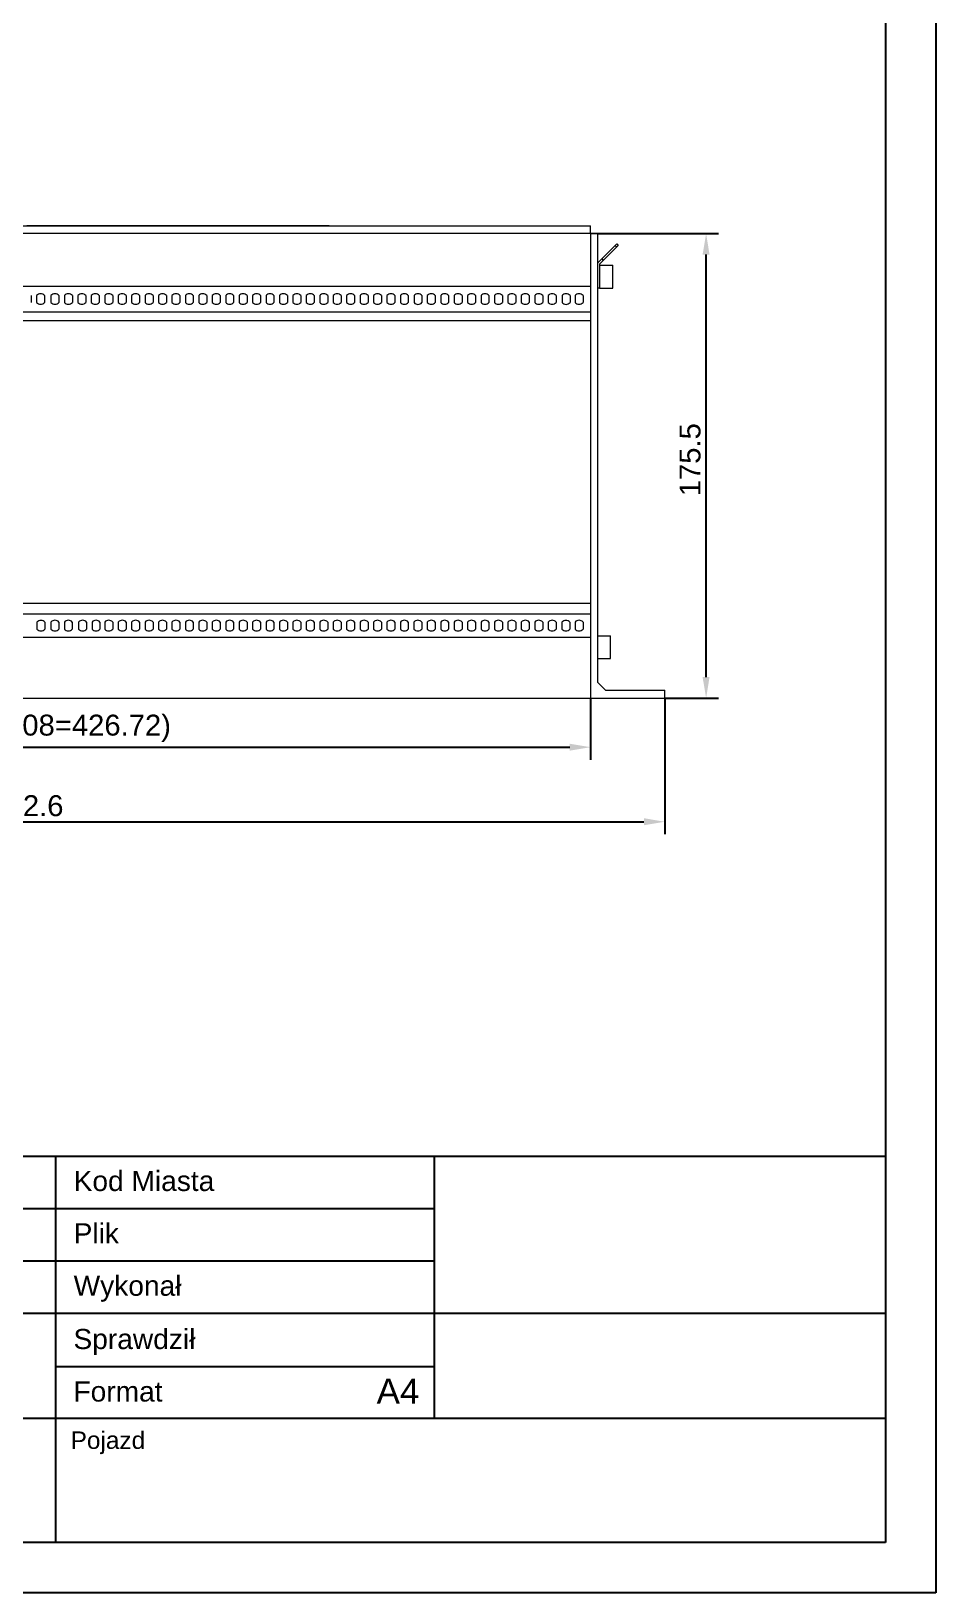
# Model space of a CAD drawing. Extents: x -194 to 239, y -574 to -265.
# Drawn here: x 131.3 to 239.4, y -573.6 to -387 of the extents above; entities that cross this region are included whole.
import ezdxf
from ezdxf.enums import TextEntityAlignment as Align

# ---------------------------------------------------------------- set-up
doc = ezdxf.new("R2010")
doc.units = 0
doc.header["$LTSCALE"] = 0.5
doc.header["$PDMODE"] = 2
doc.layers.get('0').update_dxf_attribs({"linetype": 'CONTINUOUS'})
doc.layers.get('DEFPOINTS').update_dxf_attribs({"linetype": 'CONTINUOUS'})
doc.layers.add('1', color=7, linetype='CONTINUOUS')
doc.layers.add('BEMASSUNG', color=7, linetype='CONTINUOUS')
doc.styles.get("Standard").update_dxf_attribs({"font": 'arial.ttf', "height": 3})
doc.dimstyles.get("Standard").update_dxf_attribs({"dimtxt": 0.18, "dimasz": 0.18, "dimexe": 0.18, "dimexo": 0.0625, "dimgap": 0.09, "dimtad": 0, "dimtih": 1, "dimtoh": 1, "dimdec": 4, "dimzin": 0, "dimdsep": 46, "dimtxsty": 'Standard', "dimcen": 0.09, "dimadec": 0, "dimazin": 0, "dimtfac": 1, "dimtdec": 4, "dimtofl": 0, "dimtmove": 0, "dimatfit": 3, "dimfxl": 1, "dimtolj": 1, "dimtzin": 0, "dimarcsym": 0})

# ---------------------------------------------------------------- blocks, each defined once
blk = doc.blocks.new('Test2012')
at = {"color": 7, "linetype": 'Continuous'}
for p, q in [((5.88, -6.79), (217.79, -6.79)), ((5.88, -6.79), (5.88, -52.97)), ((24.66, -6.79), (24.66, -25.57)), ((43.45, -6.79), (43.45, -25.57)), ((62.23, -6.79), (62.23, -25.57)), ((81.01, -6.79), (81.01, -25.57)), ((99.8, -6.79), (99.8, -25.57)), ((163.87, -38.1), (163.87, -6.79)), ((5.88, -13.05), (163.87, -13.05)), ((5.88, -19.31), (163.87, -19.31)), ((5.88, -25.57), (217.79, -25.57)), ((5.88, -38.1), (217.79, -38.1))]:
    blk.add_line(p, q, dxfattribs=at)
at = {"color": 7}
for p, q in [((118.58, -6.79), (118.58, -52.97)), ((118.63, -31.95), (163.87, -31.95))]:
    blk.add_line(p, q, dxfattribs=at)
at = {"layer": 'BEMASSUNG', "color": 7, "linetype": 'Continuous'}
for s, height, p in [('Indeks', 2.407, (6.93, -10.96)), ('Kod Miasta', 2.407, (120.73, -10.96)), ('Data', 2.407, (6.93, -17.23)), ('Plik', 2.407, (120.73, -17.22)), ('Nazwa', 2.407, (6.93, -23.49)), ('Wykonał', 2.407, (120.73, -23.48)), ('Opis', 2.087, (6.93, -29.42)), ('Sprawdził', 2.407, (120.71, -29.85)), ('Format', 2.407, (120.71, -36.12)), ('Miasto', 2.087, (6.93, -41.94)), ('Pojazd', 2.087, (120.37, -41.78))]:
    blk.add_text(s, height=height, dxfattribs=at).set_placement(p)
blk = doc.blocks.new('*D111')
at = {"color": 1, "lineweight": -2, "transparency": 16777216}
for p, q in [((62.18, -466.7), (62.18, -474.07)), ((198.13, -466.7), (198.13, -474.07))]:
    blk.add_line(p, q, dxfattribs=at)
at = {"lineweight": -2, "transparency": 16777216}
blk.add_line((64.68, -472.57), (195.63, -472.57), dxfattribs=at)
at = {"lineweight": 5, "transparency": 16777216}
for points in [[(64.68, -472.16), (64.68, -472.99), (62.18, -472.57)], [(195.63, -472.16), (195.63, -472.99), (198.13, -472.57)]]:
    blk.add_solid(points, dxfattribs=at)
at = {"layer": 'DEFPOINTS', "color": 0, "lineweight": 5, "transparency": 16777216}
for p in [(62.18, -466.7), (198.13, -466.7), (198.13, -472.57)]:
    blk.add_point(p, dxfattribs=at)
at = {"color": 7, "lineweight": 5, "transparency": 16777216, "insert": (128.6, -470.31), "char_height": 3, "attachment_point": 5}
blk.add_mtext('\\A1;{\\fArial|b0|i0|c238|p34;\\H0.83333x;84TE (84 x 5.08=426.72)}', dxfattribs=at)
blk = doc.blocks.new('*D112')
at = {"color": 1, "lineweight": -2, "transparency": 16777216}
for p, q in [((54.09, -466.7), (54.09, -482.98)), ((207, -466.7), (207, -482.98))]:
    blk.add_line(p, q, dxfattribs=at)
at = {"lineweight": -2, "transparency": 16777216}
blk.add_line((56.59, -481.48), (204.5, -481.48), dxfattribs=at)
at = {"lineweight": 5, "transparency": 16777216}
for points in [[(56.59, -481.06), (56.59, -481.9), (54.09, -481.48)], [(204.5, -481.06), (204.5, -481.9), (207, -481.48)]]:
    blk.add_solid(points, dxfattribs=at)
at = {"layer": 'DEFPOINTS', "color": 0, "lineweight": 5, "transparency": 16777216}
for p in [(54.09, -466.7), (207, -466.7), (207, -481.48)]:
    blk.add_point(p, dxfattribs=at)
at = {"color": 7, "lineweight": 5, "transparency": 16777216, "insert": (130.75, -479.58), "char_height": 3, "attachment_point": 5}
blk.add_mtext('\\A1;{\\fArial|b0|i0|c238|p34;\\H0.83333x;482.6}', dxfattribs=at)
blk = doc.blocks.new('*D113')
at = {"color": 1, "lineweight": -2, "transparency": 16777216}
for p, q in [((198.95, -411.2), (213.44, -411.2)), ((207, -466.7), (213.44, -466.7))]:
    blk.add_line(p, q, dxfattribs=at)
at = {"lineweight": -2, "transparency": 16777216}
blk.add_line((211.94, -464.2), (211.94, -413.7), dxfattribs=at)
at = {"lineweight": 5, "transparency": 16777216}
for points in [[(211.52, -413.7), (212.35, -413.7), (211.94, -411.2)], [(211.52, -464.2), (212.35, -464.2), (211.94, -466.7)]]:
    blk.add_solid(points, dxfattribs=at)
at = {"layer": 'DEFPOINTS', "color": 0, "lineweight": 5, "transparency": 16777216}
for p in [(198.95, -411.2), (211.94, -411.2), (207, -466.7)]:
    blk.add_point(p, dxfattribs=at)
at = {"color": 7, "lineweight": 5, "transparency": 16777216, "insert": (210.03, -438.22), "char_height": 3, "attachment_point": 5, "rotation": 90}
blk.add_mtext('\\A1;{\\fArial|b0|i0|c238|p34;\\H0.83333x;175.5}', dxfattribs=at)

msp = doc.modelspace()

# ---------------------------------------------------------------- linework, layer by layer
for p, q in [((239.39433, -264.61974), (239.39433, -573.61974)), ((233.39433, -270.61974), (233.39433, -567.61974)), ((233.39433, -567.61974), (-188.25747, -567.61974)), ((239.39433, -573.61974), (-194.25747, -573.61974))]:
    msp.add_line(p, q)
at = {"layer": '1', "lineweight": 5}
for p, q in [((129.75032, -410.25228), (198.12594, -410.25225)), ((166.86611, -410.25223), (130.72925, -410.25223)), ((130.81481, -410.25224), (197.89257, -410.25222)), ((198.12594, -411.20087), (198.12594, -410.25223)), ((198.94809, -411.20088), (62.18247, -411.20088)), ((198.12594, -411.20087), (198.12594, -466.69632)), ((198.12594, -411.20087), (198.94809, -411.20087)), ((198.94809, -411.20087), (198.94809, -464.79903)), ((201.26293, -412.43351), (198.94809, -414.74835)), ((201.44181, -412.61239), (199.20106, -414.85313)), ((199.47416, -414.22228), (199.65303, -414.40116)), ((201.08405, -412.61239), (201.26293, -412.79127)), ((201.26293, -412.43351), (201.44181, -412.61239)), ((199.20106, -414.85313), (199.20106, -417.69905)), ((199.20106, -414.97962), (200.78213, -414.97962)), ((200.78213, -417.69905), (200.78213, -414.97962)), ((198.12594, -417.52514), (129.75032, -417.52514)), ((199.20106, -417.69905), (198.94809, -417.69905)), ((199.20106, -417.69905), (200.78213, -417.69905)), ((131.26265, -418.59303), (131.26265, -419.42965)), ((131.90157, -418.5986), (131.90157, -419.43522)), ((132.85021, -418.5986), (132.85021, -419.43522)), ((133.62077, -418.59304), (133.62077, -419.42966)), ((134.56941, -418.59304), (134.56941, -419.42966)), ((135.23367, -418.59303), (135.23367, -419.42965)), ((136.18231, -418.59303), (136.18231, -419.42965)), ((136.84003, -418.59303), (136.84003, -419.42965)), ((137.78867, -418.59303), (137.78867, -419.42965)), ((138.4464, -418.59303), (138.4464, -419.42965)), ((139.39504, -418.59303), (139.39504, -419.42965)), ((140.05276, -418.59303), (140.05276, -419.42965)), ((141.0014, -418.59303), (141.0014, -419.42965)), ((141.65913, -418.59303), (141.65913, -419.42965)), ((142.60777, -418.59303), (142.60777, -419.42965)), ((143.26549, -418.59303), (143.26549, -419.42965)), ((144.21413, -418.59303), (144.21413, -419.42965)), ((144.87185, -418.59303), (144.87185, -419.42965)), ((145.82049, -418.59303), (145.82049, -419.42965)), ((146.47822, -418.59303), (146.47822, -419.42965)), ((147.42686, -418.59303), (147.42686, -419.42965)), ((148.08458, -418.59303), (148.08458, -419.42965)), ((149.03322, -418.59303), (149.03322, -419.42965)), ((149.69094, -418.59303), (149.69094, -419.42965)), ((150.63958, -418.59303), (150.63958, -419.42965)), ((151.29731, -418.59303), (151.29731, -419.42965)), ((152.24595, -418.59303), (152.24595, -419.42965)), ((152.90367, -418.59303), (152.90367, -419.42965)), ((153.85231, -418.59303), (153.85231, -419.42965)), ((154.51004, -418.59303), (154.51004, -419.42965)), ((155.45868, -418.59303), (155.45868, -419.42965)), ((156.1164, -418.59303), (156.1164, -419.42965)), ((157.06504, -418.59303), (157.06504, -419.42965)), ((157.72276, -418.59303), (157.72276, -419.42965)), ((158.6714, -418.59303), (158.6714, -419.42965)), ((159.32913, -418.59303), (159.32913, -419.42965)), ((160.27777, -418.59303), (160.27777, -419.42965)), ((160.93549, -418.59303), (160.93549, -419.42965)), ((161.88413, -418.59303), (161.88413, -419.42965)), ((162.54185, -418.59303), (162.54185, -419.42965)), ((163.49049, -418.59303), (163.49049, -419.42965)), ((164.14822, -418.59303), (164.14822, -419.42965)), ((165.09686, -418.59303), (165.09686, -419.42965)), ((165.75458, -418.59303), (165.75458, -419.42965)), ((166.70322, -418.59303), (166.70322, -419.42965)), ((167.36095, -418.59303), (167.36095, -419.42965)), ((168.30959, -418.59303), (168.30959, -419.42965)), ((168.96731, -418.59303), (168.96731, -419.42965)), ((169.91595, -418.59303), (169.91595, -419.42965)), ((170.57367, -418.59303), (170.57367, -419.42965)), ((171.52231, -418.59303), (171.52231, -419.42965)), ((172.18004, -418.59303), (172.18004, -419.42965)), ((173.12868, -418.59303), (173.12868, -419.42965)), ((173.7864, -418.59303), (173.7864, -419.42965)), ((174.73504, -418.59303), (174.73504, -419.42965)), ((175.39276, -418.59303), (175.39276, -419.42965)), ((176.3414, -418.59303), (176.3414, -419.42965)), ((177.02262, -418.60449), (177.02262, -419.44111)), ((177.97126, -418.60449), (177.97126, -419.44111)), ((178.60549, -418.59303), (178.60549, -419.42965)), ((179.55413, -418.59303), (179.55413, -419.42965)), ((180.21185, -418.59303), (180.21185, -419.42965)), ((181.16049, -418.59303), (181.16049, -419.42965)), ((181.81822, -418.59303), (181.81822, -419.42965)), ((182.76686, -418.59303), (182.76686, -419.42965)), ((183.42458, -418.59303), (183.42458, -419.42965)), ((184.37322, -418.59303), (184.37322, -419.42965)), ((185.03095, -418.59303), (185.03095, -419.42965)), ((185.97959, -418.59303), (185.97959, -419.42965)), ((186.63731, -418.59303), (186.63731, -419.42965)), ((187.58595, -418.59303), (187.58595, -419.42965)), ((188.24367, -418.59303), (188.24367, -419.42965)), ((189.19231, -418.59303), (189.19231, -419.42965)), ((189.85004, -418.59303), (189.85004, -419.42965)), ((190.79868, -418.59303), (190.79868, -419.42965)), ((191.4564, -418.59303), (191.4564, -419.42965)), ((192.40504, -418.59303), (192.40504, -419.42965)), ((193.06276, -418.59303), (193.06276, -419.42965)), ((194.0114, -418.59303), (194.0114, -419.42965)), ((194.72506, -418.60009), (194.72506, -419.43671)), ((195.6737, -418.60009), (195.6737, -419.43671)), ((196.27549, -418.59303), (196.27549, -419.42965)), ((197.22413, -418.59303), (197.22413, -419.42965)), ((198.12594, -420.59241), (129.75032, -420.59241)), ((198.12594, -421.63592), (129.75032, -421.63592)), ((129.75032, -455.37588), (198.12594, -455.37588)), ((129.75032, -456.64073), (198.12594, -456.64073)), ((131.94606, -457.62694), (131.94606, -458.46356)), ((132.8947, -457.62694), (132.8947, -458.46356)), ((133.62077, -457.61376), (133.62077, -458.45038)), ((134.56941, -457.61376), (134.56941, -458.45038)), ((135.22714, -457.61376), (135.22714, -458.45038)), ((136.17578, -457.61376), (136.17578, -458.45038)), ((136.9271, -457.61376), (136.9271, -458.45038)), ((137.87574, -457.61376), (137.87574, -458.45038)), ((138.53347, -457.61376), (138.53347, -458.45038)), ((139.48211, -457.61376), (139.48211, -458.45038)), ((140.05276, -457.61375), (140.05276, -458.45038)), ((141.0014, -457.61375), (141.0014, -458.45038)), ((141.67184, -457.61376), (141.67184, -458.45038)), ((142.62048, -457.61376), (142.62048, -458.45038)), ((143.26549, -457.61375), (143.26549, -458.45038)), ((144.21413, -457.61375), (144.21413, -458.45038)), ((144.87185, -457.61375), (144.87185, -458.45038)), ((145.82049, -457.61375), (145.82049, -458.45038)), ((146.47822, -457.61375), (146.47822, -458.45038)), ((147.42686, -457.61375), (147.42686, -458.45038)), ((148.08458, -457.61375), (148.08458, -458.45038)), ((149.03322, -457.61375), (149.03322, -458.45038)), ((149.69094, -457.61375), (149.69094, -458.45038)), ((150.63958, -457.61375), (150.63958, -458.45038)), ((151.29731, -457.61375), (151.29731, -458.45038)), ((152.24595, -457.61375), (152.24595, -458.45038)), ((152.90367, -457.61375), (152.90367, -458.45038)), ((153.85231, -457.61375), (153.85231, -458.45038)), ((154.51004, -457.61375), (154.51004, -458.45038)), ((155.45868, -457.61375), (155.45868, -458.45038)), ((156.1164, -457.61375), (156.1164, -458.45038)), ((157.06504, -457.61375), (157.06504, -458.45038)), ((157.72276, -457.61375), (157.72276, -458.45038)), ((158.6714, -457.61375), (158.6714, -458.45038)), ((159.32913, -457.61375), (159.32913, -458.45038)), ((160.27777, -457.61375), (160.27777, -458.45038)), ((160.93549, -457.61375), (160.93549, -458.45038)), ((161.88413, -457.61375), (161.88413, -458.45038)), ((162.54185, -457.61375), (162.54185, -458.45038)), ((163.49049, -457.61375), (163.49049, -458.45038)), ((164.14822, -457.61375), (164.14822, -458.45038)), ((165.09686, -457.61375), (165.09686, -458.45038)), ((165.75458, -457.61375), (165.75458, -458.45038)), ((166.70322, -457.61375), (166.70322, -458.45038)), ((167.36095, -457.61375), (167.36095, -458.45038)), ((168.30959, -457.61375), (168.30959, -458.45038)), ((168.96731, -457.61375), (168.96731, -458.45038)), ((169.91595, -457.61375), (169.91595, -458.45038)), ((170.57367, -457.61375), (170.57367, -458.45038)), ((171.52231, -457.61375), (171.52231, -458.45038)), ((172.18004, -457.61375), (172.18004, -458.45038)), ((173.12868, -457.61375), (173.12868, -458.45038)), ((173.7864, -457.61375), (173.7864, -458.45038)), ((174.73504, -457.61375), (174.73504, -458.45038)), ((175.39276, -457.61375), (175.39276, -458.45038)), ((176.3414, -457.61375), (176.3414, -458.45038)), ((177.0047, -457.62011), (177.0047, -458.45673)), ((177.95334, -457.62011), (177.95334, -458.45673)), ((178.60549, -457.61375), (178.60549, -458.45038)), ((179.55413, -457.61375), (179.55413, -458.45038)), ((180.21185, -457.61375), (180.21185, -458.45038)), ((181.16049, -457.61375), (181.16049, -458.45038)), ((181.81822, -457.61375), (181.81822, -458.45038)), ((182.76686, -457.61375), (182.76686, -458.45038)), ((183.42458, -457.61375), (183.42458, -458.45038)), ((184.37322, -457.61375), (184.37322, -458.45038)), ((185.03095, -457.61375), (185.03095, -458.45038)), ((185.97959, -457.61375), (185.97959, -458.45038)), ((186.63731, -457.61375), (186.63731, -458.45038)), ((187.58595, -457.61375), (187.58595, -458.45038)), ((188.24367, -457.61375), (188.24367, -458.45038)), ((189.19231, -457.61375), (189.19231, -458.45038)), ((189.85004, -457.61375), (189.85004, -458.45038)), ((190.79868, -457.61375), (190.79868, -458.45038)), ((191.4564, -457.61375), (191.4564, -458.45038)), ((192.40504, -457.61375), (192.40504, -458.45038)), ((193.06276, -457.61375), (193.06276, -458.45038)), ((194.0114, -457.61375), (194.0114, -458.45038)), ((194.7017, -457.63043), (194.7017, -458.46705)), ((195.65034, -457.63043), (195.65034, -458.46705)), ((196.27549, -457.61375), (196.27549, -458.45038)), ((197.22413, -457.61375), (197.22413, -458.45038)), ((129.75032, -459.42341), (198.12594, -459.42341)), ((198.94809, -459.24949), (200.52916, -459.24949)), ((200.52916, -461.96892), (200.52916, -459.24949)), ((198.94809, -461.96892), (200.52916, -461.96892)), ((198.94809, -464.79903), (199.89673, -465.74767)), ((199.89673, -465.74767), (207.00192, -465.74767)), ((207.00192, -466.69632), (207.00192, -465.74767)), ((129.75032, -466.69632), (207.00192, -466.69632))]:
    msp.add_line(p, q, dxfattribs=at)
for centre, start, end in [((132.37589, -419.01691), 41.4096221, 138.5903779), ((132.37589, -419.01691), 221.4096221, 318.5903779), ((134.09509, -419.01135), 41.4096221, 138.5903779), ((134.09509, -419.01135), 221.4096221, 318.5903779), ((135.70799, -419.01134), 41.4096221, 138.5903779), ((135.70799, -419.01134), 221.4096221, 318.5903779), ((137.31435, -419.01134), 41.4096221, 138.5903779), ((137.31435, -419.01134), 221.4096221, 318.5903779), ((138.92072, -419.01134), 41.4096221, 138.5903779), ((138.92072, -419.01134), 221.4096221, 318.5903779), ((140.52708, -419.01134), 41.4096221, 138.5903779), ((140.52708, -419.01134), 221.4096221, 318.5903779), ((142.13345, -419.01134), 41.4096221, 138.5903779), ((142.13345, -419.01134), 221.4096221, 318.5903779), ((143.73981, -419.01134), 41.4096221, 138.5903779), ((143.73981, -419.01134), 221.4096221, 318.5903779), ((145.34617, -419.01134), 41.4096221, 138.5903779), ((145.34617, -419.01134), 221.4096221, 318.5903779), ((146.95254, -419.01134), 41.4096221, 138.5903779), ((146.95254, -419.01134), 221.4096221, 318.5903779), ((148.5589, -419.01134), 41.4096221, 138.5903779), ((148.5589, -419.01134), 221.4096221, 318.5903779), ((150.16526, -419.01134), 41.4096221, 138.5903779), ((150.16526, -419.01134), 221.4096221, 318.5903779), ((151.77163, -419.01134), 41.4096221, 138.5903779), ((151.77163, -419.01134), 221.4096221, 318.5903779), ((153.37799, -419.01134), 41.4096221, 138.5903779), ((153.37799, -419.01134), 221.4096221, 318.5903779), ((154.98436, -419.01134), 41.4096221, 138.5903779), ((154.98436, -419.01134), 221.4096221, 318.5903779), ((156.59072, -419.01134), 41.4096221, 138.5903779), ((156.59072, -419.01134), 221.4096221, 318.5903779), ((158.19708, -419.01134), 41.4096221, 138.5903779), ((158.19708, -419.01134), 221.4096221, 318.5903779), ((159.80345, -419.01134), 41.4096221, 138.5903779), ((159.80345, -419.01134), 221.4096221, 318.5903779), ((161.40981, -419.01134), 41.4096221, 138.5903779), ((161.40981, -419.01134), 221.4096221, 318.5903779), ((163.01617, -419.01134), 41.4096221, 138.5903779), ((163.01617, -419.01134), 221.4096221, 318.5903779), ((164.62254, -419.01134), 41.4096221, 138.5903779), ((164.62254, -419.01134), 221.4096221, 318.5903779), ((166.2289, -419.01134), 41.4096221, 138.5903779), ((166.2289, -419.01134), 221.4096221, 318.5903779), ((167.83527, -419.01134), 41.4096221, 138.5903779), ((167.83527, -419.01134), 221.4096221, 318.5903779), ((169.44163, -419.01134), 41.4096221, 138.5903779), ((169.44163, -419.01134), 221.4096221, 318.5903779), ((171.04799, -419.01134), 41.4096221, 138.5903779), ((171.04799, -419.01134), 221.4096221, 318.5903779), ((172.65436, -419.01134), 41.4096221, 138.5903779), ((172.65436, -419.01134), 221.4096221, 318.5903779), ((174.26072, -419.01134), 41.4096221, 138.5903779), ((174.26072, -419.01134), 221.4096221, 318.5903779), ((175.86708, -419.01134), 41.4096221, 138.5903779), ((175.86708, -419.01134), 221.4096221, 318.5903779), ((177.49694, -419.0228), 41.4096221, 138.5903779), ((177.49694, -419.0228), 221.4096221, 318.5903779), ((179.07981, -419.01134), 41.4096221, 138.5903779), ((179.07981, -419.01134), 221.4096221, 318.5903779), ((180.68617, -419.01134), 41.4096221, 138.5903779), ((180.68617, -419.01134), 221.4096221, 318.5903779), ((182.29254, -419.01134), 41.4096221, 138.5903779), ((182.29254, -419.01134), 221.4096221, 318.5903779), ((183.8989, -419.01134), 41.4096221, 138.5903779), ((183.8989, -419.01134), 221.4096221, 318.5903779), ((185.50527, -419.01134), 41.4096221, 138.5903779), ((185.50527, -419.01134), 221.4096221, 318.5903779), ((187.11163, -419.01134), 41.4096221, 138.5903779), ((187.11163, -419.01134), 221.4096221, 318.5903779), ((188.71799, -419.01134), 41.4096221, 138.5903779), ((188.71799, -419.01134), 221.4096221, 318.5903779), ((190.32436, -419.01134), 41.4096221, 138.5903779), ((190.32436, -419.01134), 221.4096221, 318.5903779), ((191.93072, -419.01134), 41.4096221, 138.5903779), ((191.93072, -419.01134), 221.4096221, 318.5903779), ((193.53708, -419.01134), 41.4096221, 138.5903779), ((193.53708, -419.01134), 221.4096221, 318.5903779), ((195.19938, -419.0184), 41.4096221, 138.5903779), ((195.19938, -419.0184), 221.4096221, 318.5903779), ((196.74981, -419.01134), 41.4096221, 138.5903779), ((196.74981, -419.01134), 221.4096221, 318.5903779), ((132.42038, -458.04525), 41.4096221, 138.5903779), ((132.42038, -458.04525), 221.4096221, 318.5903779), ((134.09509, -458.03207), 41.4096221, 138.5903779), ((134.09509, -458.03207), 221.4096221, 318.5903779), ((135.70146, -458.03207), 41.4096221, 138.5903779), ((135.70146, -458.03207), 221.4096221, 318.5903779), ((137.40142, -458.03207), 41.4096221, 138.5903779), ((137.40142, -458.03207), 221.4096221, 318.5903779), ((139.00779, -458.03207), 41.4096221, 138.5903779), ((139.00779, -458.03207), 221.4096221, 318.5903779), ((140.52708, -458.03206), 41.4096221, 138.5903779), ((140.52708, -458.03206), 221.4096221, 318.5903779), ((142.14616, -458.03207), 41.4096221, 138.5903779), ((142.14616, -458.03207), 221.4096221, 318.5903779), ((143.73981, -458.03206), 41.4096221, 138.5903779), ((143.73981, -458.03206), 221.4096221, 318.5903779), ((145.34617, -458.03206), 41.4096221, 138.5903779), ((145.34617, -458.03206), 221.4096221, 318.5903779), ((146.95254, -458.03206), 41.4096221, 138.5903779), ((146.95254, -458.03206), 221.4096221, 318.5903779), ((148.5589, -458.03206), 41.4096221, 138.5903779), ((148.5589, -458.03206), 221.4096221, 318.5903779), ((150.16526, -458.03206), 41.4096221, 138.5903779), ((150.16526, -458.03206), 221.4096221, 318.5903779), ((151.77163, -458.03206), 41.4096221, 138.5903779), ((151.77163, -458.03206), 221.4096221, 318.5903779), ((153.37799, -458.03206), 41.4096221, 138.5903779), ((153.37799, -458.03206), 221.4096221, 318.5903779), ((154.98436, -458.03206), 41.4096221, 138.5903779), ((154.98436, -458.03206), 221.4096221, 318.5903779), ((156.59072, -458.03206), 41.4096221, 138.5903779), ((156.59072, -458.03206), 221.4096221, 318.5903779), ((158.19708, -458.03206), 41.4096221, 138.5903779), ((158.19708, -458.03206), 221.4096221, 318.5903779), ((159.80345, -458.03206), 41.4096221, 138.5903779), ((159.80345, -458.03206), 221.4096221, 318.5903779), ((161.40981, -458.03206), 41.4096221, 138.5903779), ((161.40981, -458.03206), 221.4096221, 318.5903779), ((163.01617, -458.03206), 41.4096221, 138.5903779), ((163.01617, -458.03206), 221.4096221, 318.5903779), ((164.62254, -458.03206), 41.4096221, 138.5903779), ((164.62254, -458.03206), 221.4096221, 318.5903779), ((166.2289, -458.03206), 41.4096221, 138.5903779), ((166.2289, -458.03206), 221.4096221, 318.5903779), ((167.83527, -458.03206), 41.4096221, 138.5903779), ((167.83527, -458.03206), 221.4096221, 318.5903779), ((169.44163, -458.03206), 41.4096221, 138.5903779), ((169.44163, -458.03206), 221.4096221, 318.5903779), ((171.04799, -458.03206), 41.4096221, 138.5903779), ((171.04799, -458.03206), 221.4096221, 318.5903779), ((172.65436, -458.03206), 41.4096221, 138.5903779), ((172.65436, -458.03206), 221.4096221, 318.5903779), ((174.26072, -458.03206), 41.4096221, 138.5903779), ((174.26072, -458.03206), 221.4096221, 318.5903779), ((175.86708, -458.03206), 41.4096221, 138.5903779), ((175.86708, -458.03206), 221.4096221, 318.5903779), ((177.47902, -458.03842), 41.4096221, 138.5903779), ((177.47902, -458.03842), 221.4096221, 318.5903779), ((179.07981, -458.03206), 41.4096221, 138.5903779), ((179.07981, -458.03206), 221.4096221, 318.5903779), ((180.68617, -458.03206), 41.4096221, 138.5903779), ((180.68617, -458.03206), 221.4096221, 318.5903779), ((182.29254, -458.03206), 41.4096221, 138.5903779), ((182.29254, -458.03206), 221.4096221, 318.5903779), ((183.8989, -458.03206), 41.4096221, 138.5903779), ((183.8989, -458.03206), 221.4096221, 318.5903779), ((185.50527, -458.03206), 41.4096221, 138.5903779), ((185.50527, -458.03206), 221.4096221, 318.5903779), ((187.11163, -458.03206), 41.4096221, 138.5903779), ((187.11163, -458.03206), 221.4096221, 318.5903779), ((188.71799, -458.03206), 41.4096221, 138.5903779), ((188.71799, -458.03206), 221.4096221, 318.5903779), ((190.32436, -458.03206), 41.4096221, 138.5903779), ((190.32436, -458.03206), 221.4096221, 318.5903779), ((191.93072, -458.03206), 41.4096221, 138.5903779), ((191.93072, -458.03206), 221.4096221, 318.5903779), ((193.53708, -458.03206), 41.4096221, 138.5903779), ((193.53708, -458.03206), 221.4096221, 318.5903779), ((195.17602, -458.04874), 41.4096221, 138.5903779), ((195.17602, -458.04874), 221.4096221, 318.5903779), ((196.74981, -458.03206), 41.4096221, 138.5903779), ((196.74981, -458.03206), 221.4096221, 318.5903779)]:
    msp.add_arc(centre, 0.63243, start, end, dxfattribs=at)

# ---------------------------------------------------------------- block references
ref = msp.add_blockref('Test2012', (15.60282, -514.6496))
ref.add_attrib('BLATT', 'A4', dxfattribs={"color": 7, "linetype": 'Continuous', "height": 3}).set_placement((177.67433, -551.02591), align=Align.RIGHT)

# ---------------------------------------------------------------- dimensions: what is measured, and where the dimension line sits
at = {"lineweight": 5}
dim = msp.add_linear_dim(base=(211.93593, -411.20087), p1=(207.00192, -466.69632), p2=(198.94809, -411.20087), angle=90, text='{\\fArial|b0|i0|c238|p34;\\H0.83333x;175.5}', dimstyle='Standard', override={"dimtxt": 2.5, "dimasz": 2.5, "dimexe": 1.5, "dimexo": 0, "dimgap": 0.625, "dimtad": 1, "dimtih": 0, "dimtoh": 0, "dimzin": 8, "dimlunit": 6, "dimcen": 2.5, "dimclrd": 256, "dimclre": 1, "dimclrt": 7, "dimtofl": 1, "dimatfit": 0}, dxfattribs=at)
dim.commit()
dim.dimension.update_dxf_attribs({"geometry": '*D113', "text_midpoint": (211.93593, -438.21667), "dimtype": 160})
for base, p1, p2, text, picture, middle in [((198.12594, -472.57432), (62.18247, -466.69632), (198.12594, -466.69632), '{\\fArial|b0|i0|c238|p34;\\H0.83333x;84TE (84 x 5.08=426.72)}', '*D111', (128.6017, -472.57432)), ((207.00192, -481.47942), (54.08741, -466.69632), (207.00192, -466.69632), '{\\fArial|b0|i0|c238|p34;\\H0.83333x;482.6}', '*D112', (130.749, -481.47942))]:
    dim = msp.add_linear_dim(base=base, p1=p1, p2=p2, text=text, dimstyle='Standard', override={"dimtxt": 2.5, "dimasz": 2.5, "dimexe": 1.5, "dimexo": 0, "dimgap": 0.625, "dimtad": 1, "dimtih": 0, "dimtoh": 0, "dimzin": 8, "dimlunit": 6, "dimcen": 2.5, "dimclrd": 256, "dimclre": 1, "dimclrt": 7, "dimtofl": 1, "dimatfit": 0}, dxfattribs=at)
    dim.commit()
    dim.dimension.update_dxf_attribs({"geometry": picture, "text_midpoint": middle, "dimtype": 160})

doc.saveas('drawing.dxf')
